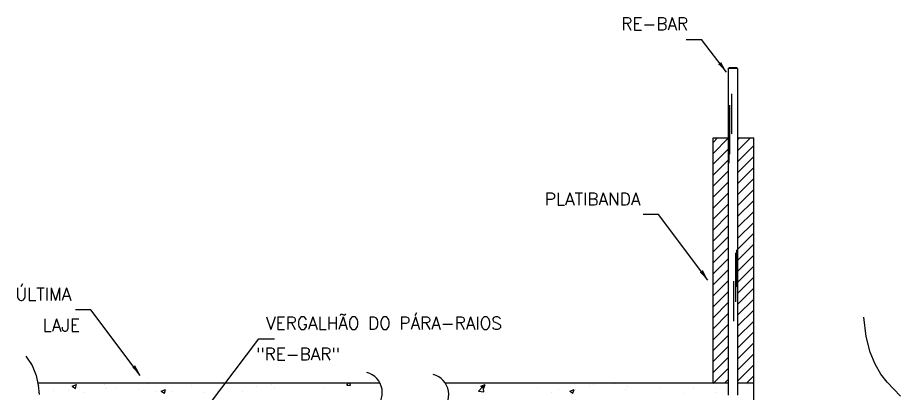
# Model space of a CAD drawing. Header units: millimetres. Extents: x -6590.6 to -6575.7, y -4438.3 to -4423.4.
# Drawn here: x -6590.6 to -6576.36, y -4429.42 to -4423.36 of the extents above; entities that cross this region are included whole.
import ezdxf

# ---------------------------------------------------------------- set-up
doc = ezdxf.new("R2010")
doc.units = ezdxf.units.MM
doc.header["$LTSCALE"] = 10
doc.layers.add('Termotécnica', color=7, linetype='Continuous')
doc.styles.add('r80', font='romans.shx')

# ---------------------------------------------------------------- blocks, each defined once
blk = doc.blocks.new('*X2')
at = {"color": 0, "linetype": 'Continuous'}
for p, q in [((5209.7, 2133.8), (5216.9, 2141)), ((5209.7, 2116.1), (5234, 2140.4)), ((5249, 2120.1), (5270, 2141)), ((5249, 2137.8), (5252.3, 2141)), ((5209.7, 2098.4), (5234, 2122.8)), ((5249, 2102.4), (5275.1, 2128.5)), ((5249, 2084.7), (5275.1, 2110.8)), ((5209.7, 2080.8), (5234, 2105.1)), ((5249, 2067.1), (5275.1, 2093.2)), ((5209.7, 2063.1), (5234, 2087.4)), ((5209.7, 2045.4), (5234, 2069.7)), ((5249, 2049.4), (5275.1, 2075.5)), ((5209.7, 2027.7), (5234, 2052.1)), ((5249, 2031.7), (5275.1, 2057.8)), ((5249, 2014), (5275.1, 2040.1)), ((5209.7, 2010), (5234, 2034.4)), ((5249, 1996.3), (5275.1, 2022.4)), ((5209.7, 1992.4), (5234, 2016.7)), ((5209.7, 1974.7), (5234, 1999)), ((5249, 1978.7), (5275.1, 2004.8)), ((5209.7, 1957), (5234, 1981.3)), ((5249, 1961), (5275.1, 1987.1)), ((5249, 1943.3), (5275.1, 1969.4)), ((5209.7, 1939.3), (5234, 1963.7)), ((5249, 1925.6), (5275.1, 1951.7)), ((5209.7, 1921.7), (5234, 1946)), ((5209.7, 1904), (5234, 1928.3)), ((5249, 1908), (5275.1, 1934.1)), ((5209.7, 1886.3), (5234, 1910.6)), ((5249, 1890.3), (5275.1, 1916.4)), ((5249, 1872.6), (5275.1, 1898.7)), ((5209.7, 1868.6), (5234, 1893)), ((5249, 1854.9), (5275.1, 1881)), ((5209.7, 1850.9), (5234, 1875.3)), ((5209.7, 1833.3), (5234, 1857.6)), ((5249, 1837.2), (5275.1, 1863.3)), ((5209.7, 1815.6), (5234, 1839.9)), ((5249, 1819.6), (5275.1, 1845.7)), ((5249, 1801.9), (5275.1, 1828)), ((5209.7, 1797.9), (5234, 1822.2)), ((5249, 1784.2), (5275.1, 1810.3)), ((5209.7, 1780.2), (5234, 1804.6)), ((5209.7, 1762.6), (5234, 1786.9)), ((5249, 1766.5), (5275.1, 1792.6)), ((5209.7, 1744.9), (5234, 1769.2)), ((5249, 1748.9), (5275.1, 1775)), ((5228, 1745.5), (5234, 1751.5)), ((5263.3, 1745.5), (5275.1, 1757.3))]:
    blk.add_line(p, q, dxfattribs=at)

msp = doc.modelspace()

# ---------------------------------------------------------------- linework, layer by layer
at = {"layer": 'Termotécnica', "color": 2}
for p, q in [((-6579.812, -4423.714), (-6579.562, -4423.714)), ((-6579.163, -4424.243), (-6579.562, -4423.714)), ((-6578.998, -4424.172), (-6579.117, -4424.172)), ((-6579.376, -4425.303), (-6579.132, -4425.303)), ((-6579.376, -4429.258), (-6579.376, -4425.303)), ((-6578.982, -4425.303), (-6578.721, -4425.303)), ((-6578.721, -4429.258), (-6578.721, -4425.303)), ((-6580.258, -4426.54), (-6580.508, -4426.54)), ((-6579.46, -4427.598), (-6580.258, -4426.54)), ((-6589.415, -4428.074), (-6589.665, -4428.074)), ((-6588.617, -4429.132), (-6589.415, -4428.074)), ((-6587.502, -4429.599), (-6586.705, -4428.541)), ((-6586.705, -4428.541), (-6586.455, -4428.541))]:
    msp.add_line(p, q, dxfattribs=at)
at = {"layer": 'Termotécnica', "color": 2, "linetype": 'Continuous'}
for p, q in [((-6579.132, -4424.186), (-6579.117, -4424.172)), ((-6578.982, -4424.186), (-6578.998, -4424.172))]:
    msp.add_line(p, q, dxfattribs=at)
at = {"layer": 'Termotécnica', "color": 3}
for p, q in [((-6578.982, -4424.186), (-6579.132, -4424.186)), ((-6579.132, -4424.186), (-6579.132, -4429.451)), ((-6578.982, -4424.186), (-6578.982, -4429.451)), ((-6584.751, -4429.258), (-6590.269, -4429.258)), ((-6579.132, -4429.258), (-6583.697, -4429.258)), ((-6578.721, -4429.258), (-6578.982, -4429.258)), ((-6578.721, -4430.053), (-6578.721, -4429.258))]:
    msp.add_line(p, q, dxfattribs=at)
at = {"layer": 'Termotécnica', "color": 1}
for p, q in [((-6579.074, -4425.237), (-6579.074, -4424.593)), ((-6579.107, -4425.567), (-6579.107, -4424.777)), ((-6579.124, -4425.115), (-6579.124, -4425.709)), ((-6579.014, -4427.159), (-6579.014, -4427.949)), ((-6578.996, -4427.704), (-6578.996, -4427.11)), ((-6579.046, -4427.615), (-6579.046, -4428.259))]:
    msp.add_line(p, q, dxfattribs=at)
at = {"layer": 'Termotécnica', "color": 1, "linetype": 'Continuous'}
for p, q in [((-6590.25, -4429.298), (-6590.25, -4429.298)), ((-6589.716, -4429.32), (-6589.716, -4429.32)), ((-6589.715, -4429.308), (-6589.645, -4429.282)), ((-6589.715, -4429.308), (-6589.665, -4429.342)), ((-6589.665, -4429.342), (-6589.645, -4429.282)), ((-6589.636, -4429.332), (-6589.636, -4429.332)), ((-6589.2, -4429.275), (-6589.2, -4429.275)), ((-6589.182, -4429.343), (-6589.182, -4429.343)), ((-6589.018, -4429.343), (-6589.018, -4429.343)), ((-6588.648, -4429.365), (-6588.648, -4429.365)), ((-6588.498, -4429.269), (-6588.498, -4429.269)), ((-6588.278, -4429.388), (-6588.208, -4429.362)), ((-6588.228, -4429.422), (-6588.208, -4429.362)), ((-6587.794, -4429.294), (-6587.794, -4429.294)), ((-6586.747, -4429.312), (-6586.747, -4429.312)), ((-6586.496, -4429.279), (-6586.496, -4429.279)), ((-6586.459, -4429.322), (-6586.459, -4429.322)), ((-6585.662, -4429.344), (-6585.662, -4429.344)), ((-6585.288, -4429.292), (-6585.26, -4429.258)), ((-6585.288, -4429.292), (-6585.228, -4429.297)), ((-6585.228, -4429.297), (-6585.236, -4429.258)), ((-6583.162, -4429.386), (-6583.084, -4429.304)), ((-6583.126, -4429.306), (-6583.056, -4429.279)), ((-6583.126, -4429.306), (-6583.077, -4429.34)), ((-6583.073, -4429.399), (-6583.084, -4429.304)), ((-6583.077, -4429.34), (-6583.056, -4429.279)), ((-6582.204, -4429.34), (-6582.204, -4429.34)), ((-6581.87, -4429.359), (-6581.87, -4429.359)), ((-6581.833, -4429.262), (-6581.833, -4429.262)), ((-6581.689, -4429.386), (-6581.619, -4429.359)), ((-6581.64, -4429.42), (-6581.619, -4429.359)), ((-6581.601, -4429.354), (-6581.601, -4429.354)), ((-6581.365, -4429.295), (-6581.365, -4429.295)), ((-6581.299, -4429.285), (-6581.299, -4429.285)), ((-6580.97, -4429.271), (-6580.97, -4429.271)), ((-6580.798, -4429.359), (-6580.798, -4429.359)), ((-6580.765, -4429.307), (-6580.765, -4429.307)), ((-6580.231, -4429.33), (-6580.231, -4429.33)), ((-6580.215, -4429.259), (-6580.215, -4429.259)), ((-6579.698, -4429.352), (-6579.698, -4429.352)), ((-6579.32, -4429.344), (-6579.32, -4429.344)), ((-6578.841, -4429.263), (-6578.841, -4429.263)), ((-6578.806, -4429.273), (-6578.806, -4429.273)), ((-6590.266, -4429.415), (-6590.266, -4429.415)), ((-6590.015, -4429.382), (-6590.015, -4429.382)), ((-6589.783, -4429.375), (-6589.783, -4429.375)), ((-6589.523, -4429.408), (-6589.523, -4429.408)), ((-6588.377, -4429.394), (-6588.377, -4429.394)), ((-6588.278, -4429.388), (-6588.228, -4429.422)), ((-6588.115, -4429.388), (-6588.115, -4429.388)), ((-6587.581, -4429.411), (-6587.581, -4429.411)), ((-6587.378, -4429.395), (-6587.378, -4429.395)), ((-6586.973, -4429.392), (-6586.973, -4429.392)), ((-6583.162, -4429.386), (-6583.073, -4429.399)), ((-6581.98, -4429.404), (-6581.98, -4429.404)), ((-6581.689, -4429.386), (-6581.64, -4429.42)), ((-6579.839, -4429.419), (-6579.839, -4429.419)), ((-6579.343, -4429.416), (-6579.343, -4429.416)), ((-6579.164, -4429.375), (-6579.164, -4429.375))]:
    msp.add_line(p, q, dxfattribs=at)
for points in [[(-6576.357, -4429.469), (-6576.464, -4429.356), (-6576.57, -4429.241), (-6576.671, -4429.111), (-6576.764, -4428.953), (-6576.843, -4428.757), (-6576.906, -4428.508), (-6576.947, -4428.196)], [(-6590.465, -4428.823), (-6590.364, -4428.976), (-6590.299, -4429.132), (-6590.262, -4429.288), (-6590.25, -4429.441)]]:
    msp.add_lwpolyline(points, dxfattribs=at)
at = {"layer": 'Termotécnica', "color": 2}
for centre in [(-6585.054, -4429.414), (-6583.982, -4429.445)]:
    msp.add_arc(centre, 0.341, 304.9285, 74.5886, dxfattribs=at)
for points in [[(-6579.246, -4424.08), (-6579.294, -4424.116), (-6579.163, -4424.243)], [(-6579.543, -4427.435), (-6579.591, -4427.471), (-6579.46, -4427.598)], [(-6588.7, -4428.969), (-6588.748, -4429.005), (-6588.617, -4429.132)]]:
    msp.add_solid(points, dxfattribs=at)

# ---------------------------------------------------------------- block references
at = {"layer": 'Termotécnica', "color": 1, "linetype": 'Continuous', "xscale": 0.01000000000003638, "yscale": 0.009999999999990905, "zscale": 0.01}
msp.add_blockref('*X2', (-6631.473, -4446.713), dxfattribs=at)

# ---------------------------------------------------------------- texts
at = {"layer": 'Termotécnica', "color": 2, "style": 'r80'}
for s, p in [('RE-BAR', (-6580.859, -4423.564)), ('PLATIBANDA', (-6582.092, -4426.39)), ('ÚLTIMA', (-6590.63, -4427.923)), ('LAJE', (-6590.19, -4428.423)), ('VERGALHÃO DO PÁRA-RAIOS', (-6586.589, -4428.391)), ('"RE-BAR"', (-6586.75, -4428.89))]:
    msp.add_text(s, height=0.2, dxfattribs=at).set_placement(p)

doc.saveas('drawing.dxf')
